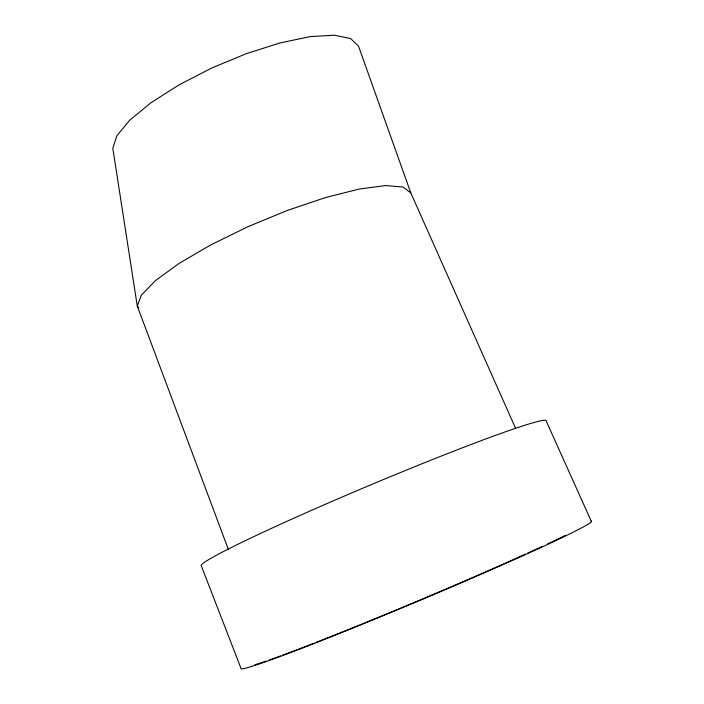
<?xml version="1.0" encoding="UTF-8"?>
<svg xmlns="http://www.w3.org/2000/svg" width="704" height="704" viewBox="0 0 704 704"><rect width="100%" height="100%" fill="white"/><g stroke="black" fill="none" stroke-linecap="round" stroke-linejoin="round"><path stroke-width="1.06" d="M515.574 428.278L410.802 192.905L402.908 186.982L385.378 185.574L358.943 189.121L325.31 197.613L287.118 210.522L247.702 226.802L210.602 244.983L179.027 263.437L155.478 280.579L141.407 295.09L137.28 306.029L228.413 549.586M138.635 307.736L137.28 306.029L112.798 148.262L116.908 135.67L129.774 120.164L150.876 102.819L178.86 84.964L211.587 68.094L246.356 53.654L280.192 42.882L310.27 36.608L334.286 35.2L350.627 38.544L358.503 46.138L410.802 192.905M564.969 535.586A183.454 6.178 -22.8 0 1 547.518 543.963M542.37 546.366A183.454 6.178 -22.8 0 1 527.498 553.194M525.562 554.074A183.454 6.178 -22.8 0 1 506.994 562.417M506.07 562.83A183.454 6.178 -22.8 0 1 398.552 609.004M397.54 609.426A183.454 6.178 -22.8 0 1 362.551 623.823M361.583 624.21A183.454 6.178 -22.8 0 1 315.92 642.453M313.87 643.262A183.454 6.178 -22.8 0 1 298.417 649.229M297.282 649.66A183.454 6.178 -22.8 0 1 282.533 655.195M280.614 655.899A183.454 6.178 -22.8 0 1 276.074 657.562M275.211 657.87A183.454 6.178 -22.8 0 1 269.333 659.965M266.121 661.074A183.454 6.178 -22.8 0 1 259.609 663.256M258.799 663.52A183.454 6.178 -22.8 0 1 254.901 664.717M591.202 521.101L546.278 421.168A187.202 8.906 -22.8 0 0 369.098 485.558A187.202 8.906 -22.8 0 0 201.388 566.069L240.997 668.369A190.133 6.406 -22.8 0 0 417.498 601.392A190.133 6.406 -22.8 0 0 591.202 521.101"/></g></svg>
